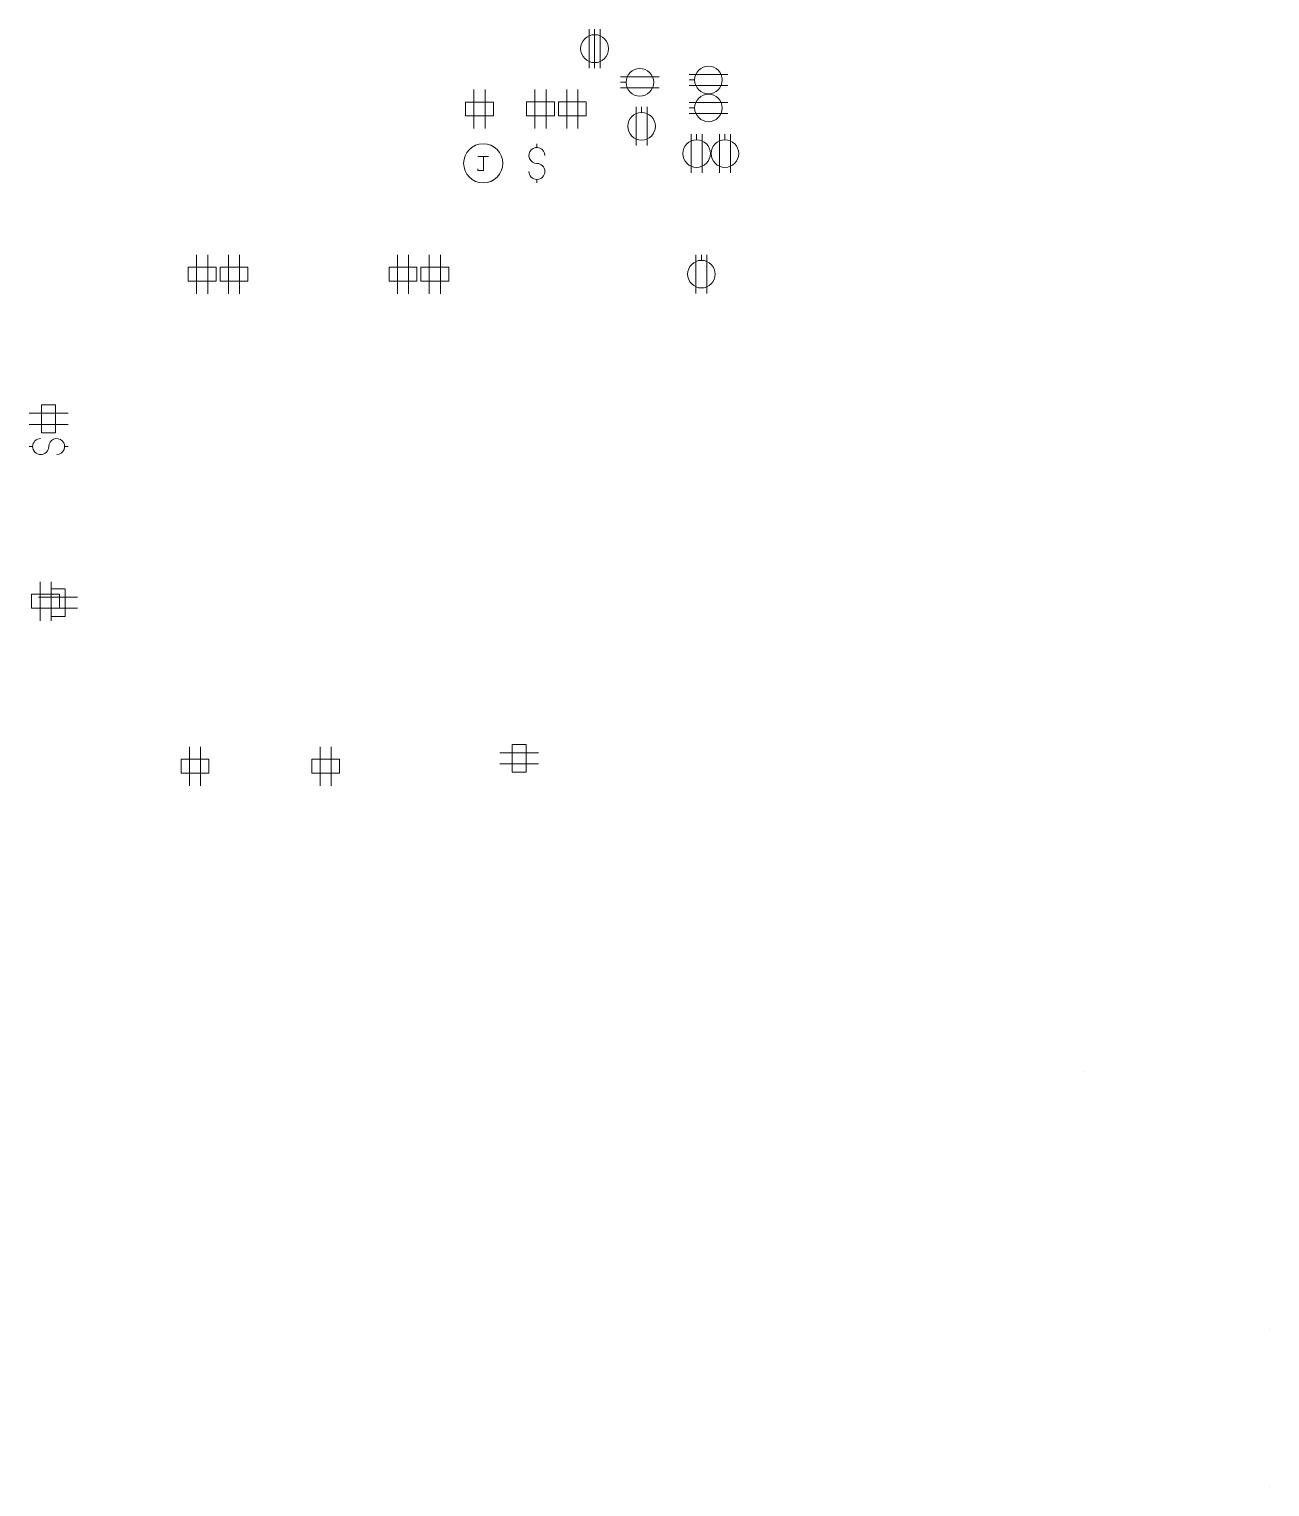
# Model space of a CAD drawing. Header units: feet. Extents: x 5 to 290, y 144 to 479.
import ezdxf

# ---------------------------------------------------------------- set-up
doc = ezdxf.new("R2010")
doc.units = ezdxf.units.FT
doc.header["$MEASUREMENT"] = 0
doc.layers.get('0').update_dxf_attribs({"color": 5, "lineweight": 9})
doc.layers.add('E101-First-Floor-Duplex-XYZ', color=7, linetype='Continuous', lineweight=9)
doc.layers.add('E201-2nd-Floor-Duplex-XYZ', color=7, linetype='Continuous', lineweight=9)
doc.layers.get('E201-2nd-Floor-Duplex-XYZ').off()

# ---------------------------------------------------------------- blocks, each defined once
blk = doc.blocks.new('gfci-duplex')
at = {"layer": 'E101-First-Floor-Duplex-XYZ'}
for p, q in [((922.59, 351.44), (935.19, 351.44)), ((922.59, 347.84), (935.19, 347.84))]:
    blk.add_line(p, q, dxfattribs=at)
blk.add_lwpolyline([(926.64, 345.14), (931.14, 345.14), (931.14, 354.14), (926.64, 354.14)], close=True, dxfattribs=at)
blk = doc.blocks.new('120v-gfci-duplex-x-2')
at = {"layer": 'E101-First-Floor-Duplex-XYZ'}
for p, q in [((250.38, 469.92), (250.38, 460.97)), ((252.94, 469.92), (252.94, 460.97)), ((257.69, 469.92), (257.69, 460.97)), ((260.25, 469.92), (260.25, 460.97))]:
    blk.add_line(p, q, dxfattribs=at)
for points in [[(248.47, 467.05), (248.47, 463.85), (254.86, 463.85), (254.86, 467.05)], [(255.77, 467.05), (255.77, 463.85), (262.16, 463.85), (262.16, 467.05)]]:
    blk.add_lwpolyline(points, close=True, dxfattribs=at)
blk = doc.blocks.new('120v-duplex-x-1-y')
at = {"layer": 'E101-First-Floor-Duplex-XYZ'}
for p, q in [((144.12, 443.52), (144.12, 452.4)), ((145.39, 452.4), (145.39, 451.13)), ((146.66, 443.52), (146.66, 452.4))]:
    blk.add_line(p, q, dxfattribs=at)
blk.add_circle((145.39, 447.96), 3.17, dxfattribs=at)
blk = doc.blocks.new('two-gfci-duplex')
at = {"layer": 'E201-2nd-Floor-Duplex-XYZ'}
blk.add_blockref('120v-gfci-duplex-x-2', (-161.07, -42.67), dxfattribs=at)
blk = doc.blocks.new('120v-duplex-x-2-y')
at = {"layer": 'E101-First-Floor-Duplex-XYZ'}
for p, q in [((172.62, 450.02), (172.62, 458.9)), ((173.88, 458.9), (173.88, 457.63)), ((175.15, 450.02), (175.15, 458.9)), ((179.11, 450.02), (179.11, 458.9)), ((180.38, 458.9), (180.38, 457.63)), ((181.65, 450.02), (181.65, 458.9))]:
    blk.add_line(p, q, dxfattribs=at)
for centre in [(173.88, 454.46), (180.38, 454.46)]:
    blk.add_circle(centre, 3.17, dxfattribs=at)
blk = doc.blocks.new('two-duplex-y-orientation')
at = {"layer": 'E201-2nd-Floor-Duplex-XYZ'}
blk.add_blockref('120v-duplex-x-2-y', (-15.86, -3.97), dxfattribs=at)
blk = doc.blocks.new('120v-duplex-x-2-x')
at = {"layer": 'E101-First-Floor-Duplex-XYZ'}
for p, q in [((165.17, 468.65), (156.29, 468.65)), ((156.29, 467.38), (157.57, 467.38)), ((165.17, 466.11), (156.29, 466.11)), ((165.17, 462.23), (156.29, 462.23)), ((156.29, 460.96), (157.57, 460.96)), ((165.17, 459.7), (156.29, 459.7))]:
    blk.add_line(p, q, dxfattribs=at)
for centre in [(160.74, 467.38), (160.74, 460.97)]:
    blk.add_circle(centre, 3.17, dxfattribs=at)
blk = doc.blocks.new('two-duplex-x-orientation')
at = {"layer": 'E201-2nd-Floor-Duplex-XYZ'}
blk.add_blockref('120v-duplex-x-2-x', (0, 0), dxfattribs=at)
blk = doc.blocks.new('one-duplex-y-orientation')
at = {"layer": 'E201-2nd-Floor-Duplex-XYZ'}
blk.add_blockref('120v-duplex-x-1-y', (0, 8.79), dxfattribs=at)
blk = doc.blocks.new('120v-duplex-x-1-x')
at = {"layer": 'E101-First-Floor-Duplex-XYZ'}
for p, q in [((165.17, 449.21), (156.29, 449.21)), ((156.29, 447.94), (157.57, 447.94)), ((165.17, 446.67), (156.29, 446.67))]:
    blk.add_line(p, q, dxfattribs=at)
blk.add_circle((160.74, 447.94), 3.17, dxfattribs=at)
blk = doc.blocks.new('one-duplex-x-orientation')
at = {"layer": 'E201-2nd-Floor-Duplex-XYZ'}
blk.add_blockref('120v-duplex-x-1-x', (-15.75, 18.9), dxfattribs=at)
blk = doc.blocks.new('240v-duplex')
at = {"layer": 'E101-First-Floor-Duplex-XYZ'}
for p, q in [((922.59, 361.82), (935.19, 361.82)), ((922.59, 360.02), (935.19, 360.02)), ((922.59, 358.22), (935.19, 358.22))]:
    blk.add_line(p, q, dxfattribs=at)
blk.add_circle((928.89, 360.02), 4.5, dxfattribs=at)
blk = doc.blocks.new('one-240v-duplex-y-orientation')
at = {"layer": 'E201-2nd-Floor-Duplex-XYZ', "xscale": 0.7121424023053211, "yscale": 0.7121424023053211, "zscale": 0.7121424023053211, "rotation": 270}
blk.add_blockref('240v-duplex', (-121.79, 1136.06), dxfattribs=at)
blk = doc.blocks.new('switch')
at = {"layer": 'E101-First-Floor-Duplex-XYZ'}
for p, q in [((657.19, 115.19), (657.19, 116.59)), ((657.19, 102.43), (657.19, 101.03))]:
    blk.add_line(p, q, dxfattribs=at)
blk.add_lwpolyline([(660.36, 112.01, 2.414214), (657.19, 108.83, -0.414214), (660.36, 105.66)], format="xyb", dxfattribs=at)
blk.add_arc((657.19, 105.61), 3.18, 180, 0, dxfattribs=at)
blk = doc.blocks.new('switch-y-orientation')
at = {"layer": 'E201-2nd-Floor-Duplex-XYZ', "xscale": 0.5760893077301807, "yscale": 0.5760893077301807, "zscale": 0.5760893077301807}
blk.add_blockref('switch', (-257.25, 385.53), dxfattribs=at)
blk = doc.blocks.new('j-box')
at = {"layer": 'E101-First-Floor-Duplex-XYZ'}
for points in [[(935.9, 375.15), (934.69, 375.15), (934.69, 371.94), (933.42, 371.94), (934.69, 371.94), (934.69, 375.15), (933.42, 375.15)], [(933.42, 371.94), (933.42, 372.29)]]:
    blk.add_lwpolyline(points, dxfattribs=at)
blk.add_circle((934.66, 373.58), 4.5, dxfattribs=at)
blk = doc.blocks.new('j-box-y-orientation')
at = {"layer": 'E201-2nd-Floor-Duplex-XYZ'}
blk.add_blockref('j-box', (-825.64, 74.67), dxfattribs=at)
blk = doc.blocks.new('switch-x-orientation')
at = {"layer": 'E201-2nd-Floor-Duplex-XYZ', "xscale": 0.5760893077301807, "yscale": 0.5760893077301807, "zscale": 0.5760893077301807, "rotation": 270}
blk.add_blockref('switch', (-53.45, 761.85), dxfattribs=at)
blk = doc.blocks.new('gfci-duplex-x-orientation')
at = {"layer": 'E201-2nd-Floor-Duplex-XYZ', "xscale": 0.7099736627020881, "yscale": 0.7099736627020881, "zscale": 0.7099736627020881}
blk.add_blockref('gfci-duplex', (-542.21, 63.45), dxfattribs=at)

msp = doc.modelspace()

# ---------------------------------------------------------------- linework, layer by layer
for p, q in [((247, 239.83), (247, 239.83)), ((289.64, 180.5), (289.65, 180.5)), ((289.64, 144.5), (289.66, 144.5))]:
    msp.add_line(p, q)

# ---------------------------------------------------------------- block references
for name in ['one-240v-duplex-y-orientation', 'one-duplex-x-orientation', 'two-duplex-x-orientation', 'one-duplex-y-orientation', 'j-box-y-orientation', 'switch-y-orientation', 'two-duplex-y-orientation', 'two-gfci-duplex', 'switch-x-orientation', 'gfci-duplex-x-orientation']:
    msp.add_blockref(name, (0, 0))
at = {"layer": 'E201-2nd-Floor-Duplex-XYZ', "yscale": 0.7099736627020881, "zscale": 0.7099736627020881}
for p, xscale, rotation in [((-140.08, 1120.21), 0.7099736627020881, 270), ((-239.71, 1007.23), 0.7099736627020881, 270), ((670.89, 595.65), 0.7099736627020881, 180), ((291.08, 969.36), -0.7099736627020881, 90), ((321.08, 969.36), -0.7099736627020881, 89.99999999999928)]:
    msp.add_blockref('gfci-duplex', p, dxfattribs=dict(at, xscale=xscale, rotation=rotation))
at = {"layer": 'E201-2nd-Floor-Duplex-XYZ'}
for name, p in [('120v-gfci-duplex-x-2', (-129.5, -4.72)), ('120v-gfci-duplex-x-2', (-207.19, -42.67)), ('120v-duplex-x-1-y', (13.74, -25.15))]:
    msp.add_blockref(name, p, dxfattribs=at)
at = {"layer": 'E201-2nd-Floor-Duplex-XYZ', "xscale": 0.7099736627020881, "yscale": 0.7099736627020881, "zscale": 0.7099736627020881}
msp.add_blockref('gfci-duplex', (-650.27, 141.36), dxfattribs=at)

doc.saveas('drawing.dxf')
